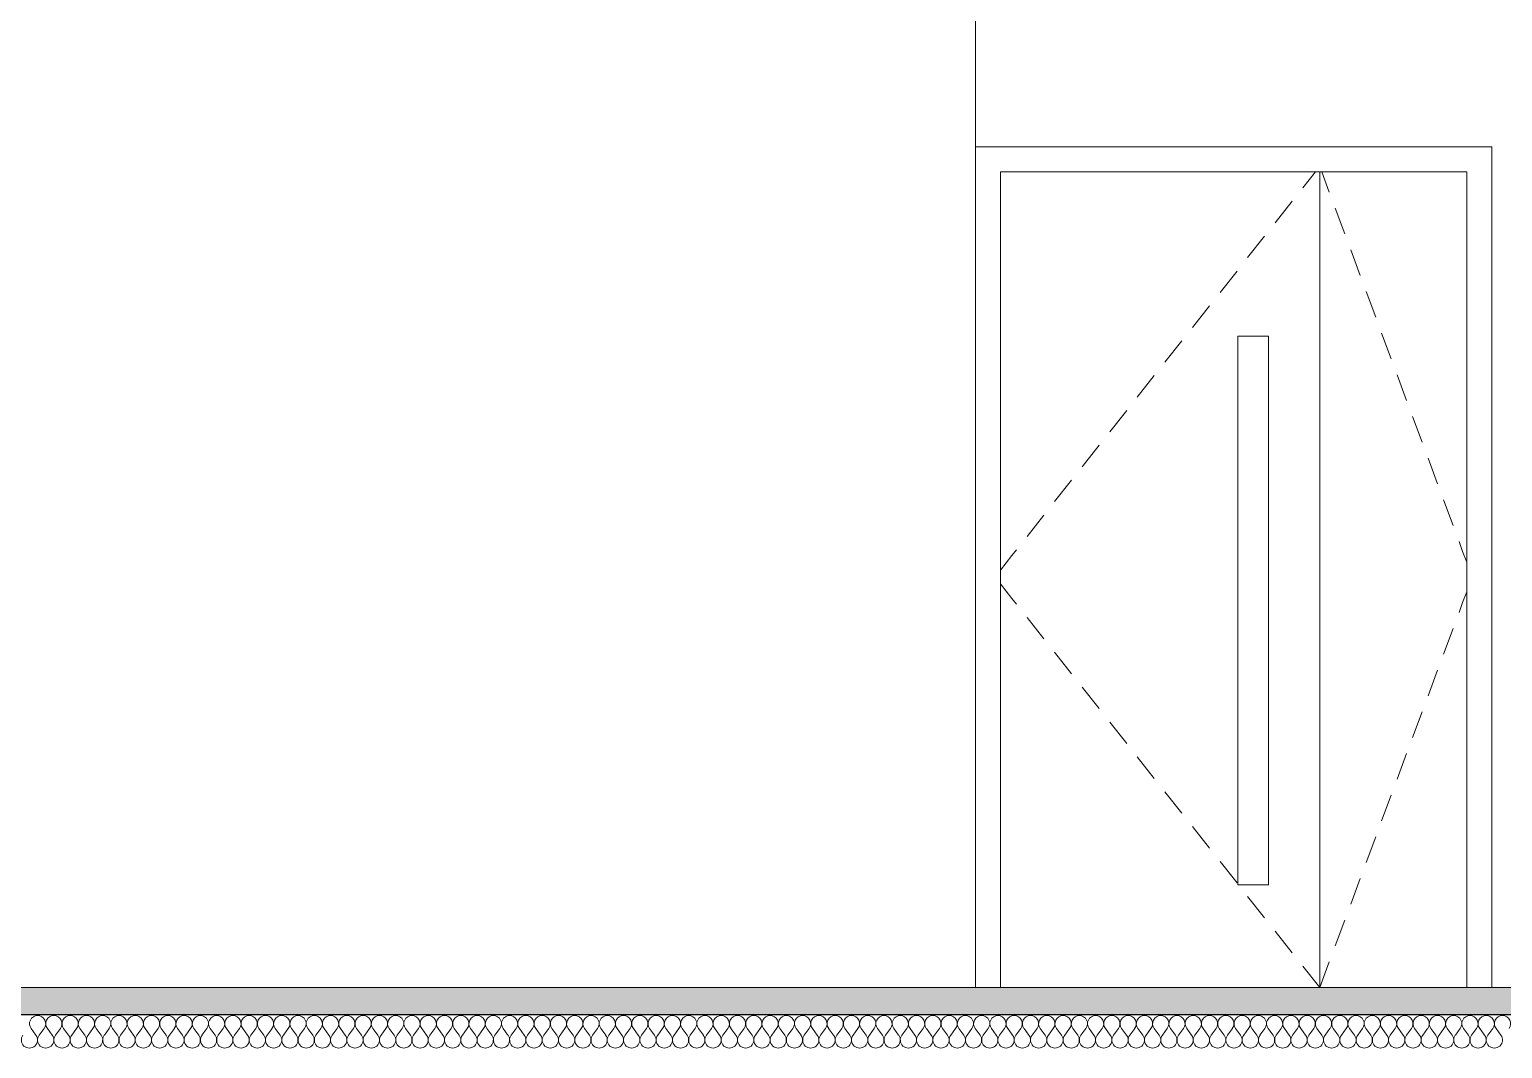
# Model space of a CAD drawing. Header units: millimetres. Extents: x -46169 to 228156, y -86316 to 18123.
# Drawn here: x 144172 to 148482, y -81289 to -78310 of the extents above; entities that cross this region are included whole.
import ezdxf

# ---------------------------------------------------------------- set-up
doc = ezdxf.new("R2010")
doc.units = ezdxf.units.MM
doc.header["$MEASUREMENT"] = 0
doc.linetypes.add('Dashed', pattern=[2822.222233, 1411.111116, -1411.111116])
doc.linetypes.add('Wipeout_Contour', pattern=[1000, 0, -1000])
for name, color, linetype, lineweight, true_color in [('0_Pen_No__105', 7, 'Continuous', 15, 0xa6a6a6), ('New_A-20-M_Floor_Slab_Pen_No__107', 7, 'Continuous', 15, 0xa6a6a6), ('New_A-20-M_Floor_Slab_Pen_No__109', 7, 'Continuous', 15, 0xa6a6a6), ('New_A-20-M_Floor_Slab_Pen_No__162', 7, 'Continuous', 0, 0xe47200), ('New_ArchiCAD Doors_Pen_No__63', 7, 'Continuous', 20, 0x606060)]:
    doc.layers.add(name, color=color, linetype=linetype, lineweight=lineweight, true_color=true_color)
for name, color, linetype in [('New_A-20-M_Floor_Slab', 7, 'Continuous'), ('New_A-25-M_Wall_Int', 7, 'Continuous'), ('New_ArchiCAD Doors', 7, 'Continuous')]:
    doc.layers.add(name, color=color, linetype=linetype)
doc.layers.add('New_A-20-M_Floor_Slab_Pen_No__1', color=7, linetype='Continuous', lineweight=13)
doc.layers.add('New_A-25-M_Wall_Int_Pen_No__93', color=8, linetype='Continuous', lineweight=13)

# ---------------------------------------------------------------- blocks, each defined once
blk = doc.blocks.new('Section Elem_20_1', base_point=(104446.8, -81111))
at = {"color": 254, "linetype": 'Wipeout_Contour', "lineweight": 0, "ltscale": 1343260.939101846}
blk.add_wipeout([(148681.1, -78136), (146939.8, -78136), (146939.8, -81111), (146939.8, -81111), (146939.8, -78653), (148449.8, -78653), (148449.8, -81111), (148681.1, -81111)], dxfattribs=at).dxf.layer = 'New_A-25-M_Wall_Int'
blk = doc.blocks.new('Section Elem_46_1', base_point=(104446.8, -81111))
at = {"color": 254, "linetype": 'Wipeout_Contour', "lineweight": 0, "ltscale": 669209.746484}
blk.add_wipeout([(147012.8, -81111), (147012.8, -78726), (146939.8, -78726), (146939.8, -81111)], dxfattribs=at).dxf.layer = 'New_ArchiCAD Doors'
at = {"color": 254, "linetype": 'Wipeout_Contour', "lineweight": 0, "ltscale": 674265.052445}
blk.add_wipeout([(148449.8, -78726), (148376.8, -78726), (148376.8, -81111), (148449.8, -81111)], dxfattribs=at).dxf.layer = 'New_ArchiCAD Doors'
at = {"color": 254, "linetype": 'Wipeout_Contour', "lineweight": 0, "ltscale": 672522.6483}
blk.add_wipeout([(147946.8, -80811), (147946.8, -79206), (147796.8, -79206), (147796.8, -80811)], dxfattribs=at).dxf.layer = 'New_ArchiCAD Doors'
at = {"color": 254, "linetype": 'Wipeout_Contour', "lineweight": 0, "ltscale": 1004132.931840594}
blk.add_wipeout([(146939.8, -78653), (146939.8, -78726), (147012.8, -78726), (148376.8, -78726), (148449.8, -78726), (148449.8, -78653)], dxfattribs=at).dxf.layer = 'New_ArchiCAD Doors'
at = {"color": 254, "linetype": 'Wipeout_Contour', "lineweight": 0, "ltscale": 670722.535713}
blk.add_wipeout([(147706.8, -79206), (147012.8, -79206), (147012.8, -80811), (147706.8, -80811)], dxfattribs=at).dxf.layer = 'New_ArchiCAD Doors'
at = {"layer": 'New_ArchiCAD Doors_Pen_No__63', "linetype": 'Continuous'}
for p, q in [((148449.8, -78653), (146939.8, -78653)), ((146939.8, -78653), (146939.8, -78726)), ((148449.8, -78726), (148449.8, -78653)), ((146939.8, -78726), (146939.8, -81111)), ((148449.8, -81111), (148449.8, -78726)), ((147462.8, -79321.6), (147413.1, -79384.3)), ((147382.1, -79423.6), (147332.5, -79486.3)), ((147301.4, -79525.5), (147251.8, -79588.2)), ((147220.8, -79627.4), (147171.1, -79690.2)), ((147140.1, -79729.4), (147090.4, -79792.1)), ((147046.4, -79847.7), (147012.8, -79890.2)), ((147059.4, -79831.3), (147046.4, -79847.7)), ((147046.4, -79973.2), (147012.8, -79930.8)), ((147059.4, -79989.6), (147046.4, -79973.2)), ((147140.1, -80091.5), (147090.4, -80028.8)), ((147220.8, -80193.5), (147171.1, -80130.7)), ((147301.4, -80295.4), (147251.8, -80232.7)), ((147382.1, -80397.4), (147332.5, -80334.6)), ((147462.8, -80499.3), (147413.1, -80436.6)), ((147543.4, -80601.2), (147493.8, -80538.5)), ((147624.1, -80703.2), (147574.5, -80640.5))]:
    blk.add_line(p, q, dxfattribs=at)
at = {"color": 254, "linetype": 'Wipeout_Contour', "lineweight": 0, "ltscale": 1004446.787932144}
blk.add_wipeout([(147012.8, -78726), (147012.8, -79206), (147706.8, -79206), (147796.8, -79206), (147946.8, -79206), (147946.8, -78726)], dxfattribs=at).dxf.layer = 'New_ArchiCAD Doors'
at = {"color": 254, "linetype": 'Wipeout_Contour', "lineweight": 0, "ltscale": 1009777.608250078}
blk.add_wipeout([(147706.8, -80811), (147012.8, -80811), (147012.8, -81111), (147946.8, -81111), (147946.8, -80811), (147796.8, -80811)], dxfattribs=at).dxf.layer = 'New_ArchiCAD Doors'
at = {"layer": 'New_ArchiCAD Doors_Pen_No__63', "linetype": 'Continuous'}
for p, q in [((147012.8, -81111), (147012.8, -78726)), ((147866.1, -78811.9), (147816.5, -78874.6)), ((147785.4, -78913.8), (147735.8, -78976.6)), ((147704.8, -79015.8), (147655.1, -79078.5)), ((147624.1, -79117.7), (147574.5, -79180.5)), ((147543.4, -79219.7), (147493.8, -79282.4)), ((147785.4, -80907.1), (147735.8, -80844.3)), ((147866.1, -81009), (147816.5, -80946.3))]:
    blk.add_line(p, q, dxfattribs=at)
at = {"color": 254, "linetype": 'Wipeout_Contour', "lineweight": 0, "ltscale": 673379.400827}
blk.add_wipeout([(148376.8, -78726), (147946.8, -78726), (147946.8, -81111), (148376.8, -81111)], dxfattribs=at).dxf.layer = 'New_ArchiCAD Doors'
at = {"color": 254, "linetype": 'Wipeout_Contour', "lineweight": 0, "ltscale": 672100.491488}
blk.add_wipeout([(147706.8, -80811), (147796.8, -80811), (147796.8, -79206), (147706.8, -79206)], dxfattribs=at).dxf.layer = 'New_ArchiCAD Doors'
at = {"layer": 'New_ArchiCAD Doors_Pen_No__63', "linetype": 'Continuous'}
for p, q in [((147012.8, -78726), (148376.8, -78726)), ((147934.1, -78726), (147897.1, -78772.7)), ((147946.8, -78726), (147946.8, -81111)), ((147952.7, -78726), (147974.6, -78785)), ((148376.8, -81111), (148376.8, -78726)), ((148376.8, -78726), (148376.8, -81111)), ((147992.1, -78831.8), (148019.9, -78906.8)), ((148037.3, -78953.7), (148065.2, -79028.7)), ((148082.6, -79075.5), (148110.5, -79150.5)), ((147706.8, -80811), (147706.8, -79206)), ((147706.8, -79206), (147796.8, -79206)), ((147796.8, -80811), (147796.8, -79206)), ((147796.8, -79206), (147796.8, -80811)), ((148127.9, -79197.4), (148155.7, -79272.4)), ((148173.2, -79319.3), (148201, -79394.3)), ((148218.4, -79441.1), (148246.3, -79516.1)), ((148263.7, -79563), (148291.6, -79638)), ((148309, -79684.9), (148336.8, -79759.8)), ((148354.2, -79806.7), (148364.9, -79835.5)), ((148364.9, -79835.5), (148376.8, -79867.4)), ((148364.9, -79985.5), (148376.8, -79953.5)), ((148354.2, -80014.2), (148364.9, -79985.5)), ((148309, -80136.1), (148336.8, -80061.1)), ((148263.7, -80257.9), (148291.6, -80182.9)), ((148218.4, -80379.8), (148246.3, -80304.8)), ((148173.2, -80501.7), (148201, -80426.7)), ((148127.9, -80623.5), (148155.7, -80548.5)), ((148082.6, -80745.4), (148110.5, -80670.4)), ((147704.8, -80805.1), (147655.1, -80742.4)), ((148037.3, -80867.2), (148065.2, -80792.2)), ((147796.8, -80811), (147706.8, -80811)), ((147992.1, -80989.1), (148019.9, -80914.1)), ((147946.8, -81111), (147897.1, -81048.2)), ((147946.8, -81111), (147974.6, -81036))]:
    blk.add_line(p, q, dxfattribs=at)
blk = doc.blocks.new('Section Elem_70_1', base_point=(104446.8, -81111))
at = {"color": 254, "linetype": 'Wipeout_Contour', "lineweight": 0, "ltscale": 1143802.319223281}
blk.add_wipeout([(138499.8, -79983.3), (138499.8, -81111), (146939.8, -81111), (146939.8, -75861), (146659.7, -75861), (143300.9, -77886), (141979.8, -77885.9)], dxfattribs=at).dxf.layer = 'New_A-25-M_Wall_Int'
at = {"layer": 'New_A-25-M_Wall_Int_Pen_No__93', "linetype": 'Continuous'}
blk.add_line((146939.8, -78136), (146939.8, -81111), dxfattribs=at)
blk = doc.blocks.new('*X184', base_point=(104446.8, -81111))
at = {"layer": 'New_A-20-M_Floor_Slab_Pen_No__107', "linetype": 'Continuous'}
for p, q in [((144191.1, -81250), (144176.8, -81230.9)), ((144200.6, -81250), (144214.9, -81230.9)), ((144238.7, -81250), (144224.4, -81230.9)), ((144248.2, -81250), (144262.5, -81230.9)), ((144286.3, -81250), (144272, -81230.9)), ((144295.9, -81250), (144310.1, -81230.9)), ((144333.9, -81250), (144319.7, -81230.9)), ((144343.5, -81250), (144357.8, -81230.9)), ((144381.6, -81250), (144367.3, -81230.9)), ((144391.1, -81250), (144405.4, -81230.9)), ((144429.2, -81250), (144414.9, -81230.9)), ((144438.7, -81250), (144453, -81230.9)), ((144476.8, -81250), (144462.5, -81230.9)), ((144486.3, -81250), (144500.6, -81230.9)), ((144524.4, -81250), (144510.1, -81230.9)), ((144533.9, -81250), (144548.2, -81230.9)), ((144572, -81250), (144557.8, -81230.9)), ((144581.6, -81250), (144595.9, -81230.9)), ((144619.7, -81250), (144605.4, -81230.9)), ((144629.2, -81250), (144643.5, -81230.9)), ((144667.3, -81250), (144653, -81230.9)), ((144676.8, -81250), (144691.1, -81230.9)), ((144714.9, -81250), (144700.6, -81230.9)), ((144724.4, -81250), (144738.7, -81230.9)), ((144762.5, -81250), (144748.2, -81230.9)), ((144772, -81250), (144786.3, -81230.9)), ((144810.1, -81250), (144795.9, -81230.9)), ((144819.7, -81250), (144833.9, -81230.9)), ((144857.8, -81250), (144843.5, -81230.9)), ((144867.3, -81250), (144881.6, -81230.9)), ((144905.4, -81250), (144891.1, -81230.9)), ((144914.9, -81250), (144929.2, -81230.9)), ((144953, -81250), (144938.7, -81230.9)), ((144962.5, -81250), (144976.8, -81230.9)), ((145000.6, -81250), (144986.3, -81230.9)), ((145010.1, -81250), (145024.4, -81230.9)), ((145048.2, -81250), (145033.9, -81230.9)), ((145057.8, -81250), (145072, -81230.9)), ((145095.9, -81250), (145081.6, -81230.9)), ((145105.4, -81250), (145119.7, -81230.9)), ((145143.5, -81250), (145129.2, -81230.9)), ((145153, -81250), (145167.3, -81230.9)), ((145191.1, -81250), (145176.8, -81230.9)), ((145200.6, -81250), (145214.9, -81230.9)), ((145238.7, -81250), (145224.4, -81230.9)), ((145248.2, -81250), (145262.5, -81230.9)), ((145286.3, -81250), (145272, -81230.9)), ((145295.9, -81250), (145310.1, -81230.9)), ((145333.9, -81250), (145319.7, -81230.9)), ((145343.5, -81250), (145357.8, -81230.9)), ((145381.6, -81250), (145367.3, -81230.9)), ((145391.1, -81250), (145405.4, -81230.9)), ((145429.2, -81250), (145414.9, -81230.9)), ((145438.7, -81250), (145453, -81230.9)), ((145476.8, -81250), (145462.5, -81230.9)), ((145486.3, -81250), (145500.6, -81230.9)), ((145524.4, -81250), (145510.1, -81230.9)), ((145533.9, -81250), (145548.2, -81230.9)), ((145572, -81250), (145557.8, -81230.9)), ((145581.6, -81250), (145595.9, -81230.9)), ((145619.7, -81250), (145605.4, -81230.9)), ((145629.2, -81250), (145643.5, -81230.9)), ((145667.3, -81250), (145653, -81230.9)), ((145676.8, -81250), (145691.1, -81230.9)), ((145714.9, -81250), (145700.6, -81230.9)), ((145724.4, -81250), (145738.7, -81230.9)), ((145762.5, -81250), (145748.2, -81230.9)), ((145772, -81250), (145786.3, -81230.9)), ((145810.1, -81250), (145795.9, -81230.9)), ((145819.7, -81250), (145833.9, -81230.9)), ((145857.8, -81250), (145843.5, -81230.9)), ((145867.3, -81250), (145881.6, -81230.9)), ((145905.4, -81250), (145891.1, -81230.9)), ((145914.9, -81250), (145929.2, -81230.9)), ((145953, -81250), (145938.7, -81230.9)), ((145962.5, -81250), (145976.8, -81230.9)), ((146000.6, -81250), (145986.3, -81230.9)), ((146010.1, -81250), (146024.4, -81230.9)), ((146048.2, -81250), (146033.9, -81230.9)), ((146057.8, -81250), (146072, -81230.9)), ((146095.9, -81250), (146081.6, -81230.9)), ((146105.4, -81250), (146119.7, -81230.9)), ((146143.5, -81250), (146129.2, -81230.9)), ((146153, -81250), (146167.3, -81230.9)), ((146191.1, -81250), (146176.8, -81230.9)), ((146200.6, -81250), (146214.9, -81230.9)), ((146238.7, -81250), (146224.4, -81230.9)), ((146248.2, -81250), (146262.5, -81230.9)), ((146286.3, -81250), (146272, -81230.9)), ((146295.9, -81250), (146310.1, -81230.9)), ((146333.9, -81250), (146319.7, -81230.9)), ((146343.5, -81250), (146357.8, -81230.9)), ((146381.6, -81250), (146367.3, -81230.9)), ((146391.1, -81250), (146405.4, -81230.9)), ((146429.2, -81250), (146414.9, -81230.9)), ((146438.7, -81250), (146453, -81230.9)), ((146476.8, -81250), (146462.5, -81230.9)), ((146486.3, -81250), (146500.6, -81230.9)), ((146524.4, -81250), (146510.1, -81230.9)), ((146533.9, -81250), (146548.2, -81230.9)), ((146572, -81250), (146557.8, -81230.9)), ((146581.6, -81250), (146595.9, -81230.9)), ((146619.7, -81250), (146605.4, -81230.9)), ((146629.2, -81250), (146643.5, -81230.9)), ((146667.3, -81250), (146653, -81230.9)), ((146676.8, -81250), (146691.1, -81230.9)), ((146714.9, -81250), (146700.6, -81230.9)), ((146724.4, -81250), (146738.7, -81230.9)), ((146762.5, -81250), (146748.2, -81230.9)), ((146772, -81250), (146786.3, -81230.9)), ((146810.1, -81250), (146795.9, -81230.9)), ((146819.7, -81250), (146833.9, -81230.9)), ((146857.8, -81250), (146843.5, -81230.9)), ((146867.3, -81250), (146881.6, -81230.9)), ((146905.4, -81250), (146891.1, -81230.9)), ((146914.9, -81250), (146929.2, -81230.9)), ((146953, -81250), (146938.7, -81230.9)), ((146962.5, -81250), (146976.8, -81230.9)), ((147000.6, -81250), (146986.3, -81230.9)), ((147010.1, -81250), (147024.4, -81230.9)), ((147048.2, -81250), (147033.9, -81230.9)), ((147057.8, -81250), (147072, -81230.9)), ((147095.9, -81250), (147081.6, -81230.9)), ((147105.4, -81250), (147119.7, -81230.9)), ((147143.5, -81250), (147129.2, -81230.9)), ((147153, -81250), (147167.3, -81230.9)), ((147191.1, -81250), (147176.8, -81230.9)), ((147200.6, -81250), (147214.9, -81230.9)), ((147238.7, -81250), (147224.4, -81230.9)), ((147248.2, -81250), (147262.5, -81230.9)), ((147286.3, -81250), (147272, -81230.9)), ((147295.9, -81250), (147310.1, -81230.9)), ((147333.9, -81250), (147319.7, -81230.9)), ((147343.5, -81250), (147357.8, -81230.9)), ((147381.6, -81250), (147367.3, -81230.9)), ((147391.1, -81250), (147405.4, -81230.9)), ((147429.2, -81250), (147414.9, -81230.9)), ((147438.7, -81250), (147453, -81230.9)), ((147476.8, -81250), (147462.5, -81230.9)), ((147486.3, -81250), (147500.6, -81230.9)), ((147524.4, -81250), (147510.1, -81230.9)), ((147533.9, -81250), (147548.2, -81230.9)), ((147572, -81250), (147557.8, -81230.9)), ((147581.6, -81250), (147595.9, -81230.9)), ((147619.7, -81250), (147605.4, -81230.9)), ((147629.2, -81250), (147643.5, -81230.9)), ((147667.3, -81250), (147653, -81230.9)), ((147676.8, -81250), (147691.1, -81230.9)), ((147714.9, -81250), (147700.6, -81230.9)), ((147724.4, -81250), (147738.7, -81230.9)), ((147762.5, -81250), (147748.2, -81230.9)), ((147772, -81250), (147786.3, -81230.9)), ((147810.1, -81250), (147795.9, -81230.9)), ((147819.7, -81250), (147833.9, -81230.9)), ((147857.8, -81250), (147843.5, -81230.9)), ((147867.3, -81250), (147881.6, -81230.9)), ((147905.4, -81250), (147891.1, -81230.9)), ((147914.9, -81250), (147929.2, -81230.9)), ((147953, -81250), (147938.7, -81230.9)), ((147962.5, -81250), (147976.8, -81230.9)), ((148000.6, -81250), (147986.3, -81230.9)), ((148010.1, -81250), (148024.4, -81230.9)), ((148048.2, -81250), (148033.9, -81230.9)), ((148057.8, -81250), (148072, -81230.9)), ((148095.9, -81250), (148081.6, -81230.9)), ((148105.4, -81250), (148119.7, -81230.9)), ((148143.5, -81250), (148129.2, -81230.9)), ((148153, -81250), (148167.3, -81230.9)), ((148191.1, -81250), (148176.8, -81230.9)), ((148200.6, -81250), (148214.9, -81230.9)), ((148238.7, -81250), (148224.4, -81230.9)), ((148248.2, -81250), (148262.5, -81230.9)), ((148286.3, -81250), (148272, -81230.9)), ((148295.9, -81250), (148310.1, -81230.9)), ((148333.9, -81250), (148319.7, -81230.9)), ((148343.5, -81250), (148357.8, -81230.9)), ((148381.6, -81250), (148367.3, -81230.9)), ((148391.1, -81250), (148405.4, -81230.9)), ((148429.2, -81250), (148414.9, -81230.9)), ((148438.7, -81250), (148453, -81230.9)), ((148476.8, -81250), (148462.5, -81230.9))]:
    blk.add_line(p, q, dxfattribs=at)
for centre, start, end in [((144195.9, -81216.7), 90, 216.8699), ((144195.9, -81216.7), 323.1301, 90), ((144243.5, -81216.7), 90, 216.8699), ((144243.5, -81216.7), 323.1301, 90), ((144291.1, -81216.7), 90, 216.8699), ((144291.1, -81216.7), 323.1301, 90), ((144338.7, -81216.7), 90, 216.8699), ((144338.7, -81216.7), 323.1301, 90), ((144386.3, -81216.7), 90, 216.8699), ((144386.3, -81216.7), 323.1301, 90), ((144433.9, -81216.7), 90, 216.8699), ((144433.9, -81216.7), 323.1301, 90), ((144481.6, -81216.7), 90, 216.8699), ((144481.6, -81216.7), 323.1301, 90), ((144529.2, -81216.7), 90, 216.8699), ((144529.2, -81216.7), 323.1301, 90), ((144576.8, -81216.7), 90, 216.8699), ((144576.8, -81216.7), 323.1301, 90), ((144624.4, -81216.7), 90, 216.8699), ((144624.4, -81216.7), 323.1301, 90), ((144672, -81216.7), 90, 216.8699), ((144672, -81216.7), 323.1301, 90), ((144719.7, -81216.7), 90, 216.8699), ((144719.7, -81216.7), 323.1301, 90), ((144767.3, -81216.7), 90, 216.8699), ((144767.3, -81216.7), 323.1301, 90), ((144814.9, -81216.7), 90, 216.8699), ((144814.9, -81216.7), 323.1301, 90), ((144862.5, -81216.7), 90, 216.8699), ((144862.5, -81216.7), 323.1301, 90), ((144910.1, -81216.7), 90, 216.8699), ((144910.1, -81216.7), 323.1301, 90), ((144957.8, -81216.7), 90, 216.8699), ((144957.8, -81216.7), 323.1301, 90), ((145005.4, -81216.7), 90, 216.8699), ((145005.4, -81216.7), 323.1301, 90), ((145053, -81216.7), 90, 216.8699), ((145053, -81216.7), 323.1301, 90), ((145100.6, -81216.7), 90, 216.8699), ((145100.6, -81216.7), 323.1301, 90), ((145148.2, -81216.7), 90, 216.8699), ((145148.2, -81216.7), 323.1301, 90), ((145195.9, -81216.7), 90, 216.8699), ((145195.9, -81216.7), 323.1301, 90), ((145243.5, -81216.7), 90, 216.8699), ((145243.5, -81216.7), 323.1301, 90), ((145291.1, -81216.7), 90, 216.8699), ((145291.1, -81216.7), 323.1301, 90), ((145338.7, -81216.7), 90, 216.8699), ((145338.7, -81216.7), 323.1301, 90), ((145386.3, -81216.7), 90, 216.8699), ((145386.3, -81216.7), 323.1301, 90), ((145433.9, -81216.7), 90, 216.8699), ((145433.9, -81216.7), 323.1301, 90), ((145481.6, -81216.7), 90, 216.8699), ((145481.6, -81216.7), 323.1301, 90), ((145529.2, -81216.7), 90, 216.8699), ((145529.2, -81216.7), 323.1301, 90), ((145576.8, -81216.7), 90, 216.8699), ((145576.8, -81216.7), 323.1301, 90), ((145624.4, -81216.7), 90, 216.8699), ((145624.4, -81216.7), 323.1301, 90), ((145672, -81216.7), 90, 216.8699), ((145672, -81216.7), 323.1301, 90), ((145719.7, -81216.7), 90, 216.8699), ((145719.7, -81216.7), 323.1301, 90), ((145767.3, -81216.7), 90, 216.8699), ((145767.3, -81216.7), 323.1301, 90), ((145814.9, -81216.7), 90, 216.8699), ((145814.9, -81216.7), 323.1301, 90), ((145862.5, -81216.7), 90, 216.8699), ((145862.5, -81216.7), 323.1301, 90), ((145910.1, -81216.7), 90, 216.8699), ((145910.1, -81216.7), 323.1301, 90), ((145957.8, -81216.7), 90, 216.8699), ((145957.8, -81216.7), 323.1301, 90), ((146005.4, -81216.7), 90, 216.8699), ((146005.4, -81216.7), 323.1301, 90), ((146053, -81216.7), 90, 216.8699), ((146053, -81216.7), 323.1301, 90), ((146100.6, -81216.7), 90, 216.8699), ((146100.6, -81216.7), 323.1301, 90), ((146148.2, -81216.7), 90, 216.8699), ((146148.2, -81216.7), 323.1301, 90), ((146195.9, -81216.7), 90, 216.8699), ((146195.9, -81216.7), 323.1301, 90), ((146243.5, -81216.7), 90, 216.8699), ((146243.5, -81216.7), 323.1301, 90), ((146291.1, -81216.7), 90, 216.8699), ((146291.1, -81216.7), 323.1301, 90), ((146338.7, -81216.7), 90, 216.8699), ((146338.7, -81216.7), 323.1301, 90), ((146386.3, -81216.7), 90, 216.8699), ((146386.3, -81216.7), 323.1301, 90), ((146433.9, -81216.7), 90, 216.8699), ((146433.9, -81216.7), 323.1301, 90), ((146481.6, -81216.7), 90, 216.8699), ((146481.6, -81216.7), 323.1301, 90), ((146529.2, -81216.7), 90, 216.8699), ((146529.2, -81216.7), 323.1301, 90), ((146576.8, -81216.7), 90, 216.8699), ((146576.8, -81216.7), 323.1301, 90), ((146624.4, -81216.7), 90, 216.8699), ((146624.4, -81216.7), 323.1301, 90), ((146672, -81216.7), 90, 216.8699), ((146672, -81216.7), 323.1301, 90), ((146719.7, -81216.7), 90, 216.8699), ((146719.7, -81216.7), 323.1301, 90), ((146767.3, -81216.7), 90, 216.8699), ((146767.3, -81216.7), 323.1301, 90), ((146814.9, -81216.7), 90, 216.8699), ((146814.9, -81216.7), 323.1301, 90), ((146862.5, -81216.7), 90, 216.8699), ((146862.5, -81216.7), 323.1301, 90), ((146910.1, -81216.7), 90, 216.8699), ((146910.1, -81216.7), 323.1301, 90), ((146957.8, -81216.7), 90, 216.8699), ((146957.8, -81216.7), 323.1301, 90), ((147005.4, -81216.7), 90, 216.8699), ((147005.4, -81216.7), 323.1301, 90), ((147053, -81216.7), 90, 216.8699), ((147053, -81216.7), 323.1301, 90), ((147100.6, -81216.7), 90, 216.8699), ((147100.6, -81216.7), 323.1301, 90), ((147148.2, -81216.7), 90, 216.8699), ((147148.2, -81216.7), 323.1301, 90), ((147195.9, -81216.7), 90, 216.8699), ((147195.9, -81216.7), 323.1301, 90), ((147243.5, -81216.7), 90, 216.8699), ((147243.5, -81216.7), 323.1301, 90), ((147291.1, -81216.7), 90, 216.8699), ((147291.1, -81216.7), 323.1301, 90), ((147338.7, -81216.7), 90, 216.8699), ((147338.7, -81216.7), 323.1301, 90), ((147386.3, -81216.7), 90, 216.8699), ((147386.3, -81216.7), 323.1301, 90), ((147433.9, -81216.7), 90, 216.8699), ((147433.9, -81216.7), 323.1301, 90), ((147481.6, -81216.7), 90, 216.8699), ((147481.6, -81216.7), 323.1301, 90), ((147529.2, -81216.7), 90, 216.8699), ((147529.2, -81216.7), 323.1301, 90), ((147576.8, -81216.7), 90, 216.8699), ((147576.8, -81216.7), 323.1301, 90), ((147624.4, -81216.7), 90, 216.8699), ((147624.4, -81216.7), 323.1301, 90), ((147672, -81216.7), 90, 216.8699), ((147672, -81216.7), 323.1301, 90), ((147719.7, -81216.7), 90, 216.8699), ((147719.7, -81216.7), 323.1301, 90), ((147767.3, -81216.7), 90, 216.8699), ((147767.3, -81216.7), 323.1301, 90), ((147814.9, -81216.7), 90, 216.8699), ((147814.9, -81216.7), 323.1301, 90), ((147862.5, -81216.7), 90, 216.8699), ((147862.5, -81216.7), 323.1301, 90), ((147910.1, -81216.7), 90, 216.8699), ((147910.1, -81216.7), 323.1301, 90), ((147957.8, -81216.7), 90, 216.8699), ((147957.8, -81216.7), 323.1301, 90), ((148005.4, -81216.7), 90, 216.8699), ((148005.4, -81216.7), 323.1301, 90), ((148053, -81216.7), 90, 216.8699), ((148053, -81216.7), 323.1301, 90), ((148100.6, -81216.7), 90, 216.8699), ((148100.6, -81216.7), 323.1301, 90), ((148148.2, -81216.7), 90, 216.8699), ((148148.2, -81216.7), 323.1301, 90), ((148195.9, -81216.7), 90, 216.8699), ((148195.9, -81216.7), 323.1301, 90), ((148243.5, -81216.7), 90, 216.8699), ((148243.5, -81216.7), 323.1301, 90), ((148291.1, -81216.7), 90, 216.8699), ((148291.1, -81216.7), 323.1301, 90), ((148338.7, -81216.7), 90, 216.8699), ((148338.7, -81216.7), 323.1301, 90), ((148386.3, -81216.7), 90, 216.8699), ((148386.3, -81216.7), 323.1301, 90), ((148433.9, -81216.7), 90, 216.8699), ((148433.9, -81216.7), 323.1301, 90), ((148481.6, -81216.7), 90, 216.8699), ((148481.6, -81216.7), 323.1301, 90), ((144172, -81264.3), 143.1301, 36.8699), ((144219.7, -81264.3), 143.1301, 36.8699), ((144267.3, -81264.3), 143.1301, 36.8699), ((144314.9, -81264.3), 143.1301, 36.8699), ((144362.5, -81264.3), 143.1301, 36.8699), ((144410.1, -81264.3), 143.1301, 36.8699), ((144457.8, -81264.3), 143.1301, 36.8699), ((144505.4, -81264.3), 143.1301, 36.8699), ((144553, -81264.3), 143.1301, 36.8699), ((144600.6, -81264.3), 143.1301, 36.8699), ((144648.2, -81264.3), 143.1301, 36.8699), ((144695.9, -81264.3), 143.1301, 36.8699), ((144743.5, -81264.3), 143.1301, 36.8699), ((144791.1, -81264.3), 143.1301, 36.8699), ((144838.7, -81264.3), 143.1301, 36.8699), ((144886.3, -81264.3), 143.1301, 36.8699), ((144933.9, -81264.3), 143.1301, 36.8699), ((144981.6, -81264.3), 143.1301, 36.8699), ((145029.2, -81264.3), 143.1301, 36.8699), ((145076.8, -81264.3), 143.1301, 36.8699), ((145124.4, -81264.3), 143.1301, 36.8699), ((145172, -81264.3), 143.1301, 36.8699), ((145219.7, -81264.3), 143.1301, 36.8699), ((145267.3, -81264.3), 143.1301, 36.8699), ((145314.9, -81264.3), 143.1301, 36.8699), ((145362.5, -81264.3), 143.1301, 36.8699), ((145410.1, -81264.3), 143.1301, 36.8699), ((145457.8, -81264.3), 143.1301, 36.8699), ((145505.4, -81264.3), 143.1301, 36.8699), ((145553, -81264.3), 143.1301, 36.8699), ((145600.6, -81264.3), 143.1301, 36.8699), ((145648.2, -81264.3), 143.1301, 36.8699), ((145695.9, -81264.3), 143.1301, 36.8699), ((145743.5, -81264.3), 143.1301, 36.8699), ((145791.1, -81264.3), 143.1301, 36.8699), ((145838.7, -81264.3), 143.1301, 36.8699), ((145886.3, -81264.3), 143.1301, 36.8699), ((145933.9, -81264.3), 143.1301, 36.8699), ((145981.6, -81264.3), 143.1301, 36.8699), ((146029.2, -81264.3), 143.1301, 36.8699), ((146076.8, -81264.3), 143.1301, 36.8699), ((146124.4, -81264.3), 143.1301, 36.8699), ((146172, -81264.3), 143.1301, 36.8699), ((146219.7, -81264.3), 143.1301, 36.8699), ((146267.3, -81264.3), 143.1301, 36.8699), ((146314.9, -81264.3), 143.1301, 36.8699), ((146362.5, -81264.3), 143.1301, 36.8699), ((146410.1, -81264.3), 143.1301, 36.8699), ((146457.8, -81264.3), 143.1301, 36.8699), ((146505.4, -81264.3), 143.1301, 36.8699), ((146553, -81264.3), 143.1301, 36.8699), ((146600.6, -81264.3), 143.1301, 36.8699), ((146648.2, -81264.3), 143.1301, 36.8699), ((146695.9, -81264.3), 143.1301, 36.8699), ((146743.5, -81264.3), 143.1301, 36.8699), ((146791.1, -81264.3), 143.1301, 36.8699), ((146838.7, -81264.3), 143.1301, 36.8699), ((146886.3, -81264.3), 143.1301, 36.8699), ((146933.9, -81264.3), 143.1301, 36.8699), ((146981.6, -81264.3), 143.1301, 36.8699), ((147029.2, -81264.3), 143.1301, 36.8699), ((147076.8, -81264.3), 143.1301, 36.8699), ((147124.4, -81264.3), 143.1301, 36.8699), ((147172, -81264.3), 143.1301, 36.8699), ((147219.7, -81264.3), 143.1301, 36.8699), ((147267.3, -81264.3), 143.1301, 36.8699), ((147314.9, -81264.3), 143.1301, 36.8699), ((147362.5, -81264.3), 143.1301, 36.8699), ((147410.1, -81264.3), 143.1301, 36.8699), ((147457.8, -81264.3), 143.1301, 36.8699), ((147505.4, -81264.3), 143.1301, 36.8699), ((147553, -81264.3), 143.1301, 36.8699), ((147600.6, -81264.3), 143.1301, 36.8699), ((147648.2, -81264.3), 143.1301, 36.8699), ((147695.9, -81264.3), 143.1301, 36.8699), ((147743.5, -81264.3), 143.1301, 36.8699), ((147791.1, -81264.3), 143.1301, 36.8699), ((147838.7, -81264.3), 143.1301, 36.8699), ((147886.3, -81264.3), 143.1301, 36.8699), ((147933.9, -81264.3), 143.1301, 36.8699), ((147981.6, -81264.3), 143.1301, 36.8699), ((148029.2, -81264.3), 143.1301, 36.8699), ((148076.8, -81264.3), 143.1301, 36.8699), ((148124.4, -81264.3), 143.1301, 36.8699), ((148172, -81264.3), 143.1301, 36.8699), ((148219.7, -81264.3), 143.1301, 36.8699), ((148267.3, -81264.3), 143.1301, 36.8699), ((148314.9, -81264.3), 143.1301, 36.8699), ((148362.5, -81264.3), 143.1301, 36.8699), ((148410.1, -81264.3), 143.1301, 36.8699), ((148457.8, -81264.3), 143.1301, 36.8699)]:
    blk.add_arc(centre, 23.8, start, end, dxfattribs=at)
blk = doc.blocks.new('Section Elem_146_1', base_point=(104446.8, -81111))
at = {"color": 254, "linetype": 'Wipeout_Contour', "lineweight": 0, "ltscale": 680435.593353}
blk.add_wipeout([(160483.1, -81190), (160483.1, -81111), (138338.7, -81111), (138338.7, -81190)], dxfattribs=at).dxf.layer = 'New_A-20-M_Floor_Slab'
at = {"layer": 'New_A-20-M_Floor_Slab_Pen_No__109', "linetype": 'Continuous'}
h = blk.add_hatch(dxfattribs=at)
h.set_pattern_fill('Lightweight_Concrete_0001', color=256, style=0, pattern_type=2)
h.set_pattern_definition([(0, (104446.8, -81110.96), (0, 779.423), [48.75, -401.25]), (0, (104671.8, -80721.25), (0, 779.423), [48.75, -401.25]), (60, (104446.8, -81110.96), (-675, 389.711), [48.75, -401.25]), (60, (104896.8, -81110.96), (-675, 389.711), [48.75, -401.25]), (120, (104495.5, -81110.96), (675, 389.711), [48.75, -401.25]), (120, (104945.5, -81110.96), (675, 389.711), [48.75, -401.25]), (0, (104446.78, -81035.96), (0, 150), [0, -150, 0, -225]), (45, (104521.78, -81035.96), (-106.066, 106.066), [0, -112.5, 0, -187.5])])
h.paths.add_polyline_path([(160483.1, -81190), (160483.1, -81111), (138338.7, -81111), (138338.7, -81190)])
at = {"layer": 'New_A-20-M_Floor_Slab_Pen_No__162', "linetype": 'Continuous'}
blk.add_hatch(color=256, dxfattribs=at).paths.add_polyline_path([(160483.1, -81190.5), (160483.1, -81190), (138338.7, -81190), (138338.7, -81190.5)])
at = {"layer": 'New_A-20-M_Floor_Slab_Pen_No__1', "linetype": 'Continuous', "flags": 128}
blk.add_lwpolyline([(177172.4, -81111), (160483.1, -81111), (138338.7, -81111), (126599.8, -81111), (105107.6, -81111)], dxfattribs=at)
at = {"color": 254, "linetype": 'Wipeout_Contour', "lineweight": 0, "ltscale": 680607.976528}
blk.add_wipeout([(138338.7, -81290.5), (160483.1, -81290.5), (160483.1, -81190.5), (138338.7, -81190.5)], dxfattribs=at).dxf.layer = 'New_A-20-M_Floor_Slab'
at = {"layer": 'New_A-20-M_Floor_Slab_Pen_No__1', "linetype": 'Continuous', "flags": 128}
for points in [[(181470.3, -81190), (160483.1, -81190), (138338.7, -81190), (126599.8, -81190), (105107.6, -81190)], [(181470.3, -81190.5), (160483.1, -81190.5), (138338.7, -81190.5), (126599.8, -81190.5), (105107.6, -81190.5)]]:
    blk.add_lwpolyline(points, dxfattribs=at)
at = {"layer": 'New_A-20-M_Floor_Slab'}
blk.add_blockref('*X184', (104446.8, -81111), dxfattribs=at)
blk = doc.blocks.new('A03 Atrium Longitudinal Section_STORY_MARKER', base_point=(104446.8, -81111))
at = {"layer": '0_Pen_No__105', "linetype": 'Dashed', "ltscale": 0.2}
blk.add_line((105107.6, -81111), (184115, -81111), dxfattribs=at)

msp = doc.modelspace()

# ---------------------------------------------------------------- block references
at = {"layer": 'New_A-25-M_Wall_Int'}
msp.add_blockref('Section Elem_20_1', (104446.8, -81111), dxfattribs=at)

# ---------------------------------------------------------------- next in the draw order: block references
at = {"layer": 'New_ArchiCAD Doors'}
msp.add_blockref('Section Elem_46_1', (104446.8, -81111), dxfattribs=at)

# ---------------------------------------------------------------- next in the draw order: block references
at = {"layer": 'New_A-25-M_Wall_Int'}
msp.add_blockref('Section Elem_70_1', (104446.8, -81111), dxfattribs=at)

# ---------------------------------------------------------------- next in the draw order: block references
at = {"layer": 'New_A-20-M_Floor_Slab'}
msp.add_blockref('Section Elem_146_1', (104446.8, -81111), dxfattribs=at)

# ---------------------------------------------------------------- next in the draw order: block references
at = {"linetype": 'Continuous', "lineweight": 0}
msp.add_blockref('A03 Atrium Longitudinal Section_STORY_MARKER', (104446.8, -81111), dxfattribs=at)

doc.saveas('drawing.dxf')
